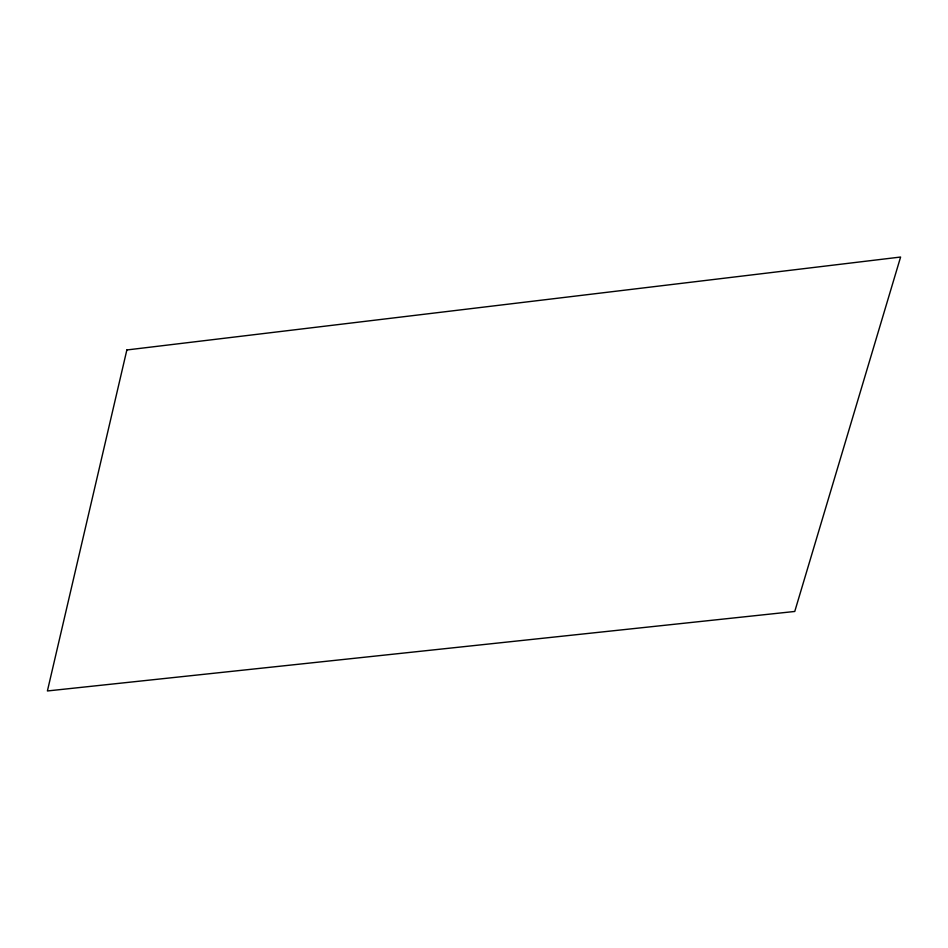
<?xml version="1.0" encoding="UTF-8"?>
<svg xmlns="http://www.w3.org/2000/svg" width="948" height="948" viewBox="0 0 948 948"><rect width="100%" height="100%" fill="white"/><g stroke="black" fill="none" stroke-linecap="round" stroke-linejoin="round"><path stroke-width="1.42" d="M126.854 349.966L47.4 690.962L794.756 611.46L900.6 257.038L126.854 349.966"/></g></svg>
